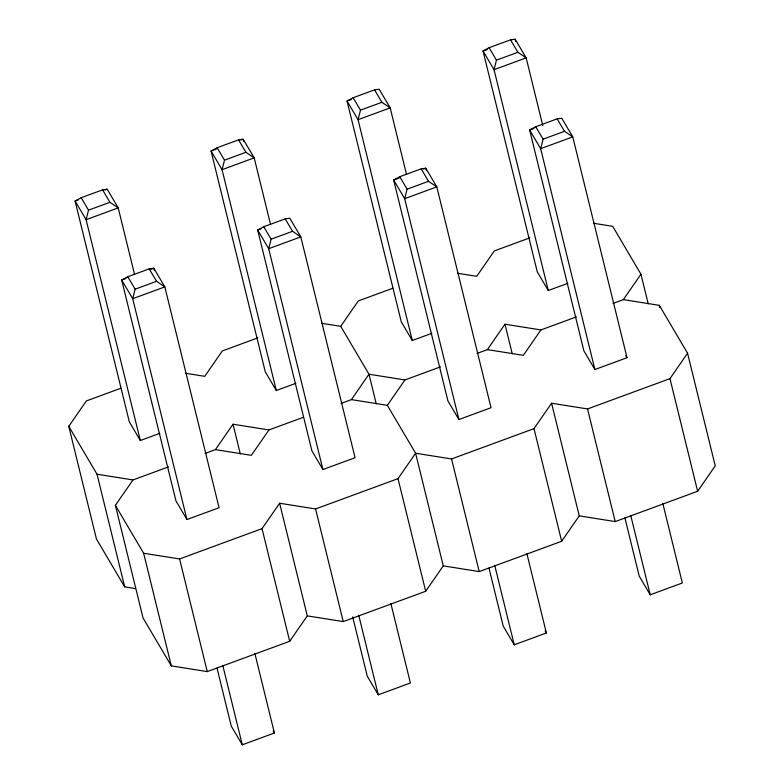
<?xml version="1.0" encoding="UTF-8"?>
<svg xmlns="http://www.w3.org/2000/svg" width="784" height="784" viewBox="0 0 784 784"><rect width="100%" height="100%" fill="white"/><g stroke="black" fill="none" stroke-linecap="round" stroke-linejoin="round"><path stroke-width="1.18" d="M140.326 440.52L129.321 421.851L75.078 201.018L81.173 197.725L88.514 210.171L86.093 219.687L140.326 440.52L159.838 433.346M127.792 276.742L135.132 289.188L132.712 298.694L186.945 519.527L219.069 507.718L164.826 286.885L153.821 268.226L149.205 268.863L127.792 276.742L121.696 280.035L175.939 500.868L186.945 519.527M276.311 390.52L265.296 371.851L211.063 151.018L217.158 147.725L224.498 160.171L222.068 169.687L276.311 390.52L295.813 383.347M263.777 226.733L271.117 239.179L268.687 248.695L322.93 469.528L355.054 457.719L300.811 236.886L289.796 218.217L285.19 218.863L263.777 226.733L257.681 230.026L311.914 450.869L322.93 469.528M412.296 340.511L401.281 321.852L347.038 101.018L353.143 97.726L360.483 110.162L358.053 119.678L412.296 340.511L431.798 333.337M399.762 176.733L407.102 189.179L404.671 198.695L458.914 419.528L491.039 407.709L436.796 186.876L425.781 168.217L421.175 168.864L399.762 176.733L393.656 180.026L447.899 400.859L458.914 419.528M548.271 290.511L537.265 271.842L483.022 51.009L489.118 47.716L496.458 60.162L494.038 69.678L548.271 290.511L567.783 283.338M535.737 126.734L543.077 139.17L540.656 148.686L594.889 369.519L627.014 357.71L572.771 136.877L561.765 118.208L557.15 118.854L535.737 126.734L529.641 130.026L583.884 350.86L594.889 369.519M135.475 588.588L124.695 586.873L96.432 538.961L68.767 426.329L86.358 400.938L120.707 388.305M613.059 303.408L623.358 299.615L659.305 305.329L687.568 353.231L669.977 378.633L587.539 408.944L551.593 403.241L534.002 428.632L451.555 458.954L415.608 453.24L398.017 478.642L315.57 508.953L279.623 503.24L307.289 615.881L289.698 641.273L207.26 671.594L171.314 665.881L143.051 617.978L115.385 505.347L132.976 479.945L168.472 466.892M205.114 453.417L215.414 449.634L233.005 424.232L268.951 429.946L303.31 417.313M268.951 429.946L251.36 455.337L215.414 449.634M321.558 323.282L340.726 326.32L358.317 300.929L392.666 288.296M115.385 505.347L143.648 553.249L179.595 558.953L262.032 528.641L279.623 503.24M341.089 403.417L351.399 399.624L368.99 374.233L404.936 379.936L440.432 366.883M351.399 399.624L387.345 405.338L404.936 379.936M477.074 353.408L487.383 349.625L504.974 324.223L540.921 329.937L576.416 316.883M540.921 329.937L523.33 355.328L487.383 349.625M623.358 299.615L640.949 274.224L612.686 226.321L593.517 223.273M307.289 615.881L343.235 621.585L425.683 591.273L443.274 565.872L415.608 453.24L387.345 405.338M443.274 565.872L479.22 571.585L561.667 541.264L579.258 515.872L551.593 403.241M579.258 515.872L615.205 521.585L697.642 491.264L715.233 465.872L687.568 353.231M81.173 197.725L102.586 189.855L107.202 189.209L118.208 207.878L134.544 274.361M217.158 147.725L238.571 139.856L243.177 139.209L254.192 157.868L270.519 224.361M353.143 97.726L374.556 89.846L379.162 89.2L390.177 107.869L406.504 174.352M489.118 47.716L510.531 39.847L515.147 39.2L526.152 57.869L542.773 125.538M78.292 199.842L75.078 201.018L86.093 219.687L118.208 207.878L109.936 202.301L102.586 189.855M104.968 190.032L107.202 189.209M216.413 149.048L211.063 151.018L222.068 169.687L254.192 157.868L245.911 152.292L238.571 139.856M240.953 140.022L243.177 139.209L243.765 141.581M351.32 99.441L347.038 101.018L358.053 119.678L390.177 107.869L381.896 102.292L374.556 89.846M487.305 49.441L483.022 51.009L494.038 69.678L526.152 57.869L517.881 52.283L510.531 39.847M88.514 210.171L109.936 202.301M224.498 160.171L245.911 152.292M360.483 110.162L381.896 102.292M496.458 60.162L517.881 52.283M125.979 278.457L121.696 280.035L132.712 298.694L164.826 286.885L156.555 281.309L149.205 268.863M150.469 269.451L153.821 268.226L154.399 270.598M260.886 228.85L257.681 230.026L268.687 248.695L300.811 236.886L292.53 231.309L285.19 218.863M399.007 178.056L393.656 180.026L404.671 198.695L436.796 186.876L428.515 181.3L421.175 168.864M423.546 169.03L425.781 168.217L426.359 170.589M533.924 128.449L529.641 130.026L540.656 148.686L572.771 136.877L564.5 131.3L557.15 118.854M135.132 289.188L156.555 281.309M271.117 239.179L292.53 231.309M407.102 189.179L428.515 181.3M543.077 139.17L564.5 131.3M257.828 337.875L222.333 350.928L204.742 376.33L185.573 373.282M529.798 237.875L494.302 250.929L476.711 276.321L457.533 273.273M217.001 668.037L231.27 726.131L242.285 744.8L274.4 732.991L254.888 653.552M352.692 616.851L367.245 676.131L378.26 694.8L410.385 682.982L390.873 603.553M488.961 568.037L503.23 626.132L514.245 644.791L546.37 632.982L526.858 553.543M624.946 518.028L639.215 576.122L650.23 594.791L682.345 582.982L662.833 503.544M68.767 426.329L97.03 474.232L132.976 479.945M625.789 355.632L627.014 357.71M545.145 630.904L546.37 632.982M340.726 326.32L368.99 374.233L376.271 403.868M273.175 730.913L274.4 732.991M659.305 305.329L659.893 307.7M669.977 378.633L697.642 491.264M640.949 274.224L648.231 303.859M515.147 39.2L515.725 41.572M630.718 515.353L650.23 594.791M587.539 408.944L615.205 521.585M534.002 428.632L561.667 541.264M504.974 324.223L512.256 353.868M494.733 565.352L514.245 644.791M451.555 458.954L479.22 571.585M398.017 478.642L425.683 591.273M358.749 615.362L378.26 694.8M315.57 508.953L343.235 621.585M262.032 528.641L289.698 641.273M233.005 424.232L240.286 453.877M222.774 665.361L242.285 744.8M179.595 558.953L207.26 671.594M143.648 553.249L171.314 665.881M97.03 474.232L124.695 586.873"/></g></svg>
